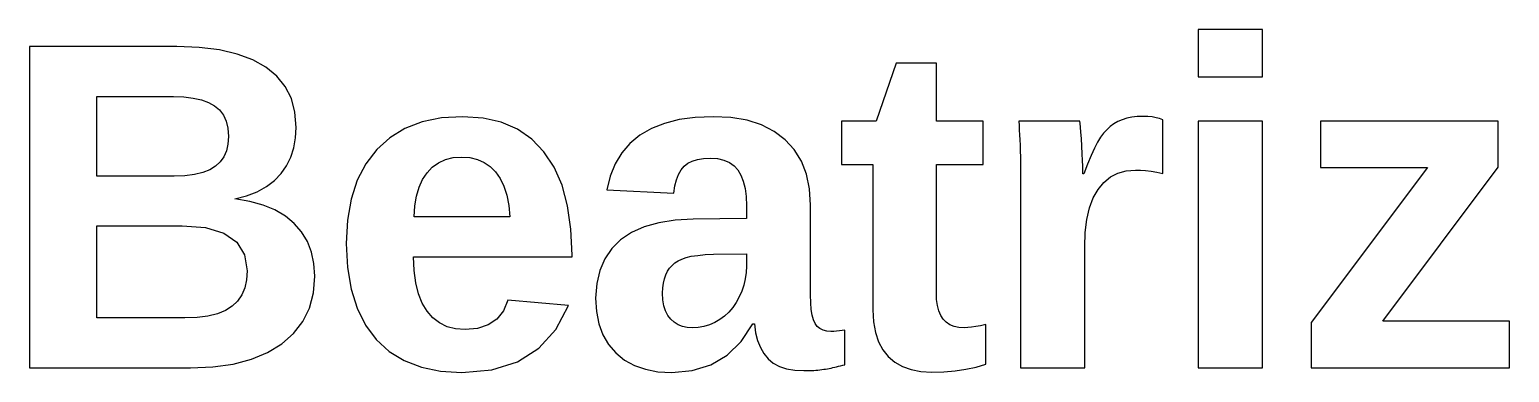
# Model space of a CAD drawing. Header units: metres. Extents: x 18 to 589, y 31 to 387.
# Drawn here: x 100.65 to 135.82, y 349.57 to 357.73 of the extents above; entities that cross this region are included whole.
import ezdxf

# ---------------------------------------------------------------- set-up
doc = ezdxf.new("R2010")
doc.units = ezdxf.units.M

msp = doc.modelspace()

# ---------------------------------------------------------------- linework, layer by layer
for p, q in [((129.951, 357.729), (128.426, 357.729)), ((128.426, 357.729), (128.426, 356.606)), ((129.951, 356.606), (129.951, 357.729)), ((104.152, 357.322), (100.653, 357.322)), ((100.653, 357.322), (100.653, 349.678)), ((104.684, 357.302), (104.152, 357.322)), ((105.162, 357.244), (104.684, 357.302)), ((105.586, 357.147), (105.162, 357.244)), ((105.955, 357.011), (105.586, 357.147)), ((106.27, 356.836), (105.955, 357.011)), ((106.529, 356.623), (106.27, 356.836)), ((106.73, 356.374), (106.529, 356.623)), ((121.247, 356.926), (120.769, 355.548)), ((122.202, 356.926), (121.247, 356.926)), ((122.202, 355.548), (122.202, 356.926)), ((128.426, 356.606), (129.951, 356.606)), ((106.874, 356.087), (106.73, 356.374)), ((102.253, 354.24), (102.253, 356.134)), ((102.253, 356.134), (104.076, 356.134)), ((104.076, 356.134), (104.321, 356.125)), ((104.321, 356.125), (104.541, 356.099)), ((104.541, 356.099), (104.736, 356.056)), ((104.736, 356.056), (104.906, 355.995)), ((104.906, 355.995), (105.049, 355.917)), ((105.049, 355.917), (105.168, 355.818)), ((106.96, 355.763), (106.874, 356.087)), ((105.168, 355.818), (105.26, 355.695)), ((105.26, 355.695), (105.325, 355.549)), ((105.325, 355.549), (105.365, 355.379)), ((106.989, 355.401), (106.96, 355.763)), ((109.983, 355.531), (109.574, 355.375)), ((110.441, 355.625), (109.983, 355.531)), ((110.946, 355.656), (110.441, 355.625)), ((111.428, 355.623), (110.946, 355.656)), ((111.862, 355.522), (111.428, 355.623)), ((116.087, 355.586), (115.739, 355.497)), ((116.472, 355.639), (116.087, 355.586)), ((116.894, 355.656), (116.472, 355.639)), ((117.318, 355.634), (116.894, 355.656)), ((117.702, 355.569), (117.318, 355.634)), ((118.045, 355.459), (117.702, 355.569)), ((120.769, 355.548), (119.95, 355.548)), ((119.95, 355.548), (119.95, 354.517)), ((123.314, 355.548), (122.202, 355.548)), ((123.314, 354.517), (123.314, 355.548)), ((125.614, 355.548), (124.16, 355.548)), ((124.16, 355.548), (124.167, 355.445)), ((125.621, 355.493), (125.614, 355.548)), ((126.515, 355.54), (126.422, 355.486)), ((126.615, 355.584), (126.515, 355.54)), ((126.725, 355.618), (126.615, 355.584)), ((126.844, 355.642), (126.725, 355.618)), ((126.973, 355.657), (126.844, 355.642)), ((127.112, 355.662), (126.973, 355.657)), ((127.224, 355.658), (127.112, 355.662)), ((127.328, 355.649), (127.224, 355.658)), ((127.422, 355.632), (127.328, 355.649)), ((127.507, 355.61), (127.422, 355.632)), ((127.583, 355.58), (127.507, 355.61)), ((127.583, 354.306), (127.583, 355.58)), ((129.951, 355.548), (128.426, 355.548)), ((128.426, 355.548), (128.426, 349.678)), ((129.951, 349.678), (129.951, 355.548)), ((135.553, 355.548), (131.333, 355.548)), ((131.333, 355.548), (131.333, 354.447)), ((135.553, 354.457), (135.553, 355.548)), ((105.365, 355.379), (105.378, 355.184)), ((105.378, 355.184), (105.365, 355.005)), ((106.975, 355.149), (106.989, 355.401)), ((109.574, 355.375), (109.214, 355.156)), ((112.248, 355.355), (111.862, 355.522)), ((112.587, 355.12), (112.248, 355.355)), ((115.155, 355.214), (114.92, 355.021)), ((115.429, 355.373), (115.155, 355.214)), ((115.739, 355.497), (115.429, 355.373)), ((118.347, 355.306), (118.045, 355.459)), ((118.608, 355.108), (118.347, 355.306)), ((124.167, 355.445), (124.173, 355.336)), ((124.173, 355.336), (124.179, 355.222)), ((124.179, 355.222), (124.185, 355.102)), ((125.629, 355.406), (125.621, 355.493)), ((125.638, 355.287), (125.629, 355.406)), ((125.647, 355.136), (125.638, 355.287)), ((126.175, 355.261), (126.102, 355.165)), ((126.252, 355.346), (126.175, 355.261)), ((126.334, 355.421), (126.252, 355.346)), ((126.422, 355.486), (126.334, 355.421)), ((105.329, 354.845), (105.267, 354.703)), ((105.365, 355.005), (105.329, 354.845)), ((106.859, 354.693), (106.931, 354.913)), ((106.931, 354.913), (106.975, 355.149)), ((108.901, 354.875), (108.641, 354.536)), ((109.214, 355.156), (108.901, 354.875)), ((112.877, 354.818), (112.587, 355.12)), ((114.92, 355.021), (114.724, 354.794)), ((118.825, 354.871), (118.608, 355.108)), ((118.994, 354.596), (118.825, 354.871)), ((124.185, 355.102), (124.19, 354.976)), ((124.19, 354.976), (124.195, 354.84)), ((124.195, 354.84), (124.199, 354.692)), ((125.658, 354.954), (125.647, 355.136)), ((125.667, 354.769), (125.658, 354.954)), ((125.956, 354.905), (125.877, 354.731)), ((126.031, 355.05), (125.956, 354.905)), ((126.102, 355.165), (126.031, 355.05)), ((105.071, 354.476), (104.934, 354.391)), ((105.182, 354.58), (105.071, 354.476)), ((105.267, 354.703), (105.182, 354.58)), ((106.628, 354.303), (106.758, 354.49)), ((106.758, 354.49), (106.859, 354.693)), ((108.641, 354.536), (108.439, 354.143)), ((110.223, 354.457), (110.369, 354.561)), ((110.369, 354.561), (110.534, 354.636)), ((110.534, 354.636), (110.719, 354.681)), ((110.719, 354.681), (110.924, 354.696)), ((110.924, 354.696), (111.118, 354.682)), ((111.118, 354.682), (111.295, 354.639)), ((111.295, 354.639), (111.456, 354.568)), ((111.456, 354.568), (111.6, 354.469)), ((113.118, 354.452), (112.877, 354.818)), ((114.567, 354.534), (114.45, 354.241)), ((114.724, 354.794), (114.567, 354.534)), ((116.134, 354.389), (116.208, 354.476)), ((116.208, 354.476), (116.296, 354.546)), ((116.296, 354.546), (116.402, 354.6)), ((116.402, 354.6), (116.526, 354.638)), ((116.526, 354.638), (116.669, 354.661)), ((116.669, 354.661), (116.829, 354.669)), ((116.829, 354.669), (117.001, 354.658)), ((117.001, 354.658), (117.153, 354.624)), ((117.153, 354.624), (117.284, 354.568)), ((117.284, 354.568), (117.395, 354.49)), ((117.395, 354.49), (117.485, 354.39)), ((119.114, 354.285), (118.994, 354.596)), ((119.95, 354.517), (120.693, 354.517)), ((120.693, 354.517), (120.693, 351.056)), ((122.202, 351.468), (122.202, 354.517)), ((122.202, 354.517), (123.314, 354.517)), ((124.199, 354.692), (124.202, 354.531)), ((124.202, 354.531), (124.203, 354.357)), ((125.675, 354.61), (125.667, 354.769)), ((125.68, 354.478), (125.675, 354.61)), ((125.684, 354.373), (125.68, 354.478)), ((125.793, 354.527), (125.706, 354.295)), ((125.877, 354.731), (125.793, 354.527)), ((104.087, 354.24), (102.253, 354.24)), ((104.343, 354.25), (104.087, 354.24)), ((104.57, 354.278), (104.343, 354.25)), ((104.767, 354.325), (104.57, 354.278)), ((104.934, 354.391), (104.767, 354.325)), ((106.279, 353.991), (106.469, 354.135)), ((106.469, 354.135), (106.628, 354.303)), ((108.439, 354.143), (108.295, 353.696)), ((109.909, 353.975), (109.992, 354.16)), ((109.992, 354.16), (110.097, 354.322)), ((110.097, 354.322), (110.223, 354.457)), ((111.6, 354.469), (111.727, 354.341)), ((111.727, 354.341), (111.836, 354.184)), ((111.836, 354.184), (111.925, 354)), ((113.305, 354.023), (113.118, 354.452)), ((114.45, 354.241), (114.371, 353.915)), ((115.986, 354.007), (116.024, 354.154)), ((116.024, 354.154), (116.073, 354.282)), ((116.073, 354.282), (116.134, 354.389)), ((117.485, 354.39), (117.558, 354.266)), ((117.558, 354.266), (117.614, 354.119)), ((119.186, 353.937), (119.114, 354.285)), ((124.203, 354.357), (124.204, 354.17)), ((124.204, 354.17), (124.204, 349.678)), ((125.685, 354.295), (125.684, 354.373)), ((125.706, 354.295), (125.685, 354.295)), ((126.183, 354.092), (126.34, 354.221)), ((126.34, 354.221), (126.517, 354.313)), ((126.517, 354.313), (126.715, 354.368)), ((126.715, 354.368), (126.932, 354.387)), ((126.932, 354.387), (127.049, 354.384)), ((127.049, 354.384), (127.172, 354.374)), ((127.172, 354.374), (127.302, 354.358)), ((127.302, 354.358), (127.439, 354.335)), ((127.439, 354.335), (127.583, 354.306)), ((133.871, 354.447), (131.11, 350.758)), ((131.333, 354.447), (133.871, 354.447)), ((132.808, 350.79), (135.553, 354.457)), ((105.53, 353.698), (105.81, 353.772)), ((105.81, 353.772), (106.06, 353.87)), ((106.06, 353.87), (106.279, 353.991)), ((109.847, 353.765), (109.909, 353.975)), ((111.925, 354), (111.994, 353.786)), ((111.994, 353.786), (112.042, 353.545)), ((113.438, 353.532), (113.305, 354.023)), ((114.371, 353.915), (115.961, 353.839)), ((115.961, 353.839), (115.986, 354.007)), ((117.614, 354.119), (117.654, 353.948)), ((117.654, 353.948), (117.678, 353.753)), ((119.21, 353.551), (119.186, 353.937)), ((125.931, 353.723), (126.046, 353.926)), ((126.046, 353.926), (126.183, 354.092)), ((105.883, 353.64), (105.53, 353.698)), ((106.201, 353.553), (105.883, 353.64)), ((106.484, 353.436), (106.201, 353.553)), ((106.731, 353.29), (106.484, 353.436)), ((108.295, 353.696), (108.208, 353.195)), ((109.791, 353.275), (109.808, 353.532)), ((109.808, 353.532), (109.847, 353.765)), ((112.042, 353.545), (112.069, 353.275)), ((113.518, 352.979), (113.438, 353.532)), ((117.678, 353.753), (117.686, 353.535)), ((117.686, 353.535), (117.686, 353.237)), ((119.21, 351.414), (119.21, 353.551)), ((125.779, 353.212), (125.842, 353.486)), ((125.842, 353.486), (125.931, 353.723)), ((106.943, 353.115), (106.731, 353.29)), ((107.118, 352.913), (106.943, 353.115)), ((108.208, 353.195), (108.179, 352.64)), ((112.069, 353.275), (109.791, 353.275)), ((115.605, 353.132), (115.26, 353.034)), ((115.992, 353.192), (115.605, 353.132)), ((116.422, 353.215), (115.992, 353.192)), ((117.686, 353.237), (116.422, 353.215)), ((125.741, 352.903), (125.779, 353.212)), ((102.253, 350.866), (102.253, 353.058)), ((102.253, 353.058), (104.282, 353.058)), ((104.282, 353.058), (104.837, 353.015)), ((104.837, 353.015), (105.268, 352.886)), ((105.268, 352.886), (105.576, 352.671)), ((107.254, 352.686), (107.118, 352.913)), ((113.545, 352.363), (113.518, 352.979)), ((114.699, 352.727), (114.486, 352.518)), ((114.958, 352.899), (114.699, 352.727)), ((115.26, 353.034), (114.958, 352.899)), ((125.728, 352.559), (125.741, 352.903)), ((105.576, 352.671), (105.761, 352.37)), ((105.761, 352.37), (105.823, 351.984)), ((107.351, 352.435), (107.254, 352.686)), ((107.409, 352.159), (107.351, 352.435)), ((108.179, 352.64), (108.208, 352.068)), ((114.486, 352.518), (114.319, 352.275)), ((116.529, 352.356), (116.704, 352.373)), ((116.704, 352.373), (116.905, 352.385)), ((116.905, 352.385), (117.686, 352.396)), ((117.686, 352.396), (117.686, 352.098)), ((125.728, 349.678), (125.728, 352.559)), ((107.428, 351.859), (107.409, 352.159)), ((108.208, 352.068), (108.293, 351.553)), ((109.792, 351.994), (109.78, 352.32)), ((109.78, 352.32), (113.545, 352.32)), ((113.545, 352.32), (113.545, 352.363)), ((114.319, 352.275), (114.201, 351.998)), ((115.812, 351.978), (115.863, 352.052)), ((115.863, 352.052), (115.922, 352.118)), ((115.922, 352.118), (115.99, 352.176)), ((115.99, 352.176), (116.066, 352.226)), ((116.066, 352.226), (116.151, 352.268)), ((116.151, 352.268), (116.252, 352.303)), ((116.252, 352.303), (116.378, 352.333)), ((116.378, 352.333), (116.529, 352.356)), ((117.686, 352.098), (117.679, 351.945)), ((105.808, 351.771), (105.766, 351.581)), ((105.823, 351.984), (105.808, 351.771)), ((107.397, 351.461), (107.428, 351.859)), ((109.831, 351.702), (109.792, 351.994)), ((109.894, 351.443), (109.831, 351.702)), ((114.129, 351.685), (114.105, 351.338)), ((114.201, 351.998), (114.129, 351.685)), ((115.7, 351.582), (115.714, 351.697)), ((115.714, 351.697), (115.737, 351.801)), ((115.737, 351.801), (115.77, 351.895)), ((115.77, 351.895), (115.812, 351.978)), ((117.659, 351.796), (117.625, 351.65)), ((117.679, 351.945), (117.659, 351.796)), ((105.695, 351.414), (105.595, 351.268)), ((105.766, 351.581), (105.695, 351.414)), ((107.303, 351.101), (107.397, 351.461)), ((108.293, 351.553), (108.435, 351.096)), ((109.983, 351.218), (109.894, 351.443)), ((114.105, 351.338), (114.125, 351.017)), ((115.695, 351.457), (115.7, 351.582)), ((115.703, 351.299), (115.695, 351.457)), ((117.518, 351.368), (117.445, 351.236)), ((117.578, 351.507), (117.518, 351.368)), ((117.625, 351.65), (117.578, 351.507)), ((119.215, 351.229), (119.21, 351.414)), ((122.208, 351.306), (122.202, 351.468)), ((105.117, 350.967), (104.891, 350.911)), ((105.309, 351.045), (105.117, 350.967)), ((105.467, 351.145), (105.309, 351.045)), ((105.595, 351.268), (105.467, 351.145)), ((107.147, 350.779), (107.303, 351.101)), ((108.435, 351.096), (108.634, 350.696)), ((110.097, 351.026), (109.983, 351.218)), ((110.235, 350.869), (110.097, 351.026)), ((111.912, 351.037), (111.756, 350.841)), ((112.02, 351.289), (111.912, 351.037)), ((113.458, 351.164), (112.02, 351.289)), ((113.157, 350.59), (113.458, 351.164)), ((114.125, 351.017), (114.182, 350.726)), ((115.726, 351.158), (115.703, 351.299)), ((115.764, 351.033), (115.726, 351.158)), ((115.818, 350.926), (115.764, 351.033)), ((117.27, 351.008), (117.167, 350.912)), ((117.363, 351.116), (117.27, 351.008)), ((117.445, 351.236), (117.363, 351.116)), ((119.228, 351.068), (119.215, 351.229)), ((119.25, 350.932), (119.228, 351.068)), ((120.693, 351.056), (120.708, 350.774)), ((122.228, 351.161), (122.208, 351.306)), ((122.26, 351.035), (122.228, 351.161)), ((122.306, 350.927), (122.26, 351.035)), ((104.342, 350.866), (102.253, 350.866)), ((104.633, 350.877), (104.342, 350.866)), ((104.891, 350.911), (104.633, 350.877)), ((106.928, 350.494), (107.147, 350.779)), ((108.634, 350.696), (108.89, 350.353)), ((110.394, 350.747), (110.235, 350.869)), ((110.575, 350.659), (110.394, 350.747)), ((110.777, 350.607), (110.575, 350.659)), ((111, 350.589), (110.777, 350.607)), ((111.3, 350.617), (111, 350.589)), ((111.552, 350.701), (111.3, 350.617)), ((111.756, 350.841), (111.552, 350.701)), ((114.182, 350.726), (114.277, 350.465)), ((115.888, 350.836), (115.818, 350.926)), ((115.97, 350.763), (115.888, 350.836)), ((116.062, 350.706), (115.97, 350.763)), ((116.165, 350.665), (116.062, 350.706)), ((116.277, 350.641), (116.165, 350.665)), ((116.4, 350.633), (116.277, 350.641)), ((116.541, 350.641), (116.4, 350.633)), ((116.677, 350.664), (116.541, 350.641)), ((116.807, 350.703), (116.677, 350.664)), ((116.933, 350.758), (116.807, 350.703)), ((117.054, 350.828), (116.933, 350.758)), ((117.167, 350.912), (117.054, 350.828)), ((117.561, 350.309), (117.843, 350.725)), ((117.843, 350.725), (117.876, 350.725)), ((117.876, 350.725), (117.906, 350.516)), ((119.282, 350.82), (119.25, 350.932)), ((119.322, 350.733), (119.282, 350.82)), ((119.372, 350.666), (119.322, 350.733)), ((119.434, 350.613), (119.372, 350.666)), ((119.509, 350.576), (119.434, 350.613)), ((120.708, 350.774), (120.752, 350.522)), ((122.364, 350.836), (122.306, 350.927)), ((122.437, 350.763), (122.364, 350.836)), ((122.523, 350.706), (122.437, 350.763)), ((122.624, 350.665), (122.523, 350.706)), ((122.739, 350.641), (122.624, 350.665)), ((122.869, 350.633), (122.739, 350.641)), ((122.947, 350.636), (122.869, 350.633)), ((123.036, 350.645), (122.947, 350.636)), ((123.138, 350.66), (123.036, 350.645)), ((123.253, 350.681), (123.138, 350.66)), ((123.379, 350.709), (123.253, 350.681)), ((123.379, 349.765), (123.379, 350.709)), ((131.11, 350.758), (131.11, 349.678)), ((135.819, 350.79), (132.808, 350.79)), ((135.819, 349.678), (135.819, 350.79)), ((106.647, 350.248), (106.928, 350.494)), ((108.89, 350.353), (109.199, 350.071)), ((112.753, 350.144), (113.157, 350.59)), ((114.277, 350.465), (114.411, 350.234)), ((117.227, 349.985), (117.561, 350.309)), ((117.906, 350.516), (117.954, 350.329)), ((117.954, 350.329), (118.02, 350.163)), ((119.595, 350.553), (119.509, 350.576)), ((119.693, 350.546), (119.595, 350.553)), ((119.762, 350.547), (119.693, 350.546)), ((119.83, 350.551), (119.762, 350.547)), ((119.898, 350.558), (119.83, 350.551)), ((119.964, 350.567), (119.898, 350.558)), ((120.03, 350.579), (119.964, 350.567)), ((120.03, 349.754), (120.03, 350.579)), ((120.752, 350.522), (120.824, 350.3)), ((120.824, 350.3), (120.926, 350.108)), ((105.925, 349.883), (106.31, 350.043)), ((106.31, 350.043), (106.647, 350.248)), ((109.199, 350.071), (109.557, 349.852)), ((112.246, 349.825), (112.753, 350.144)), ((114.411, 350.234), (114.583, 350.033)), ((114.583, 350.033), (114.789, 349.866)), ((116.841, 349.754), (117.227, 349.985)), ((118.02, 350.163), (118.103, 350.018)), ((118.103, 350.018), (118.204, 349.895)), ((120.926, 350.108), (121.057, 349.946)), ((121.057, 349.946), (121.215, 349.815)), ((100.653, 349.678), (104.477, 349.678)), ((104.477, 349.678), (105.008, 349.701)), ((105.008, 349.701), (105.491, 349.769)), ((105.491, 349.769), (105.925, 349.883)), ((109.557, 349.852), (109.964, 349.695)), ((109.964, 349.695), (110.419, 349.601)), ((110.419, 349.601), (110.924, 349.57)), ((110.924, 349.57), (111.637, 349.633)), ((111.637, 349.633), (112.246, 349.825)), ((114.789, 349.866), (115.025, 349.736)), ((115.025, 349.736), (115.29, 349.644)), ((115.29, 349.644), (115.586, 349.588)), ((115.586, 349.588), (115.912, 349.57)), ((115.912, 349.57), (116.402, 349.616)), ((116.402, 349.616), (116.841, 349.754)), ((118.204, 349.895), (118.326, 349.793)), ((118.326, 349.793), (118.471, 349.714)), ((118.471, 349.714), (118.641, 349.658)), ((118.641, 349.658), (118.835, 349.624)), ((118.835, 349.624), (119.053, 349.613)), ((119.053, 349.613), (119.117, 349.613)), ((119.117, 349.613), (119.177, 349.615)), ((119.177, 349.615), (119.234, 349.617)), ((119.234, 349.617), (119.287, 349.62)), ((119.287, 349.62), (119.338, 349.624)), ((119.338, 349.624), (119.386, 349.628)), ((119.386, 349.628), (119.433, 349.633)), ((119.433, 349.633), (119.479, 349.639)), ((119.479, 349.639), (119.524, 349.645)), ((119.524, 349.645), (119.568, 349.651)), ((119.568, 349.651), (119.612, 349.658)), ((119.612, 349.658), (119.655, 349.666)), ((119.655, 349.666), (119.699, 349.674)), ((119.699, 349.674), (119.742, 349.684)), ((119.742, 349.684), (119.785, 349.694)), ((119.785, 349.694), (119.83, 349.705)), ((119.83, 349.705), (119.877, 349.717)), ((119.877, 349.717), (119.925, 349.729)), ((119.925, 349.729), (119.976, 349.741)), ((119.976, 349.741), (120.03, 349.754)), ((121.215, 349.815), (121.397, 349.712)), ((121.397, 349.712), (121.604, 349.639)), ((121.604, 349.639), (121.836, 349.595)), ((121.836, 349.595), (122.093, 349.58)), ((122.093, 349.58), (122.375, 349.588)), ((122.375, 349.588), (122.645, 349.61)), ((122.645, 349.61), (122.902, 349.647)), ((122.902, 349.647), (123.147, 349.698)), ((123.147, 349.698), (123.379, 349.765)), ((124.204, 349.678), (125.728, 349.678)), ((128.426, 349.678), (129.951, 349.678)), ((131.11, 349.678), (135.819, 349.678))]:
    msp.add_line(p, q)

doc.saveas('drawing.dxf')
